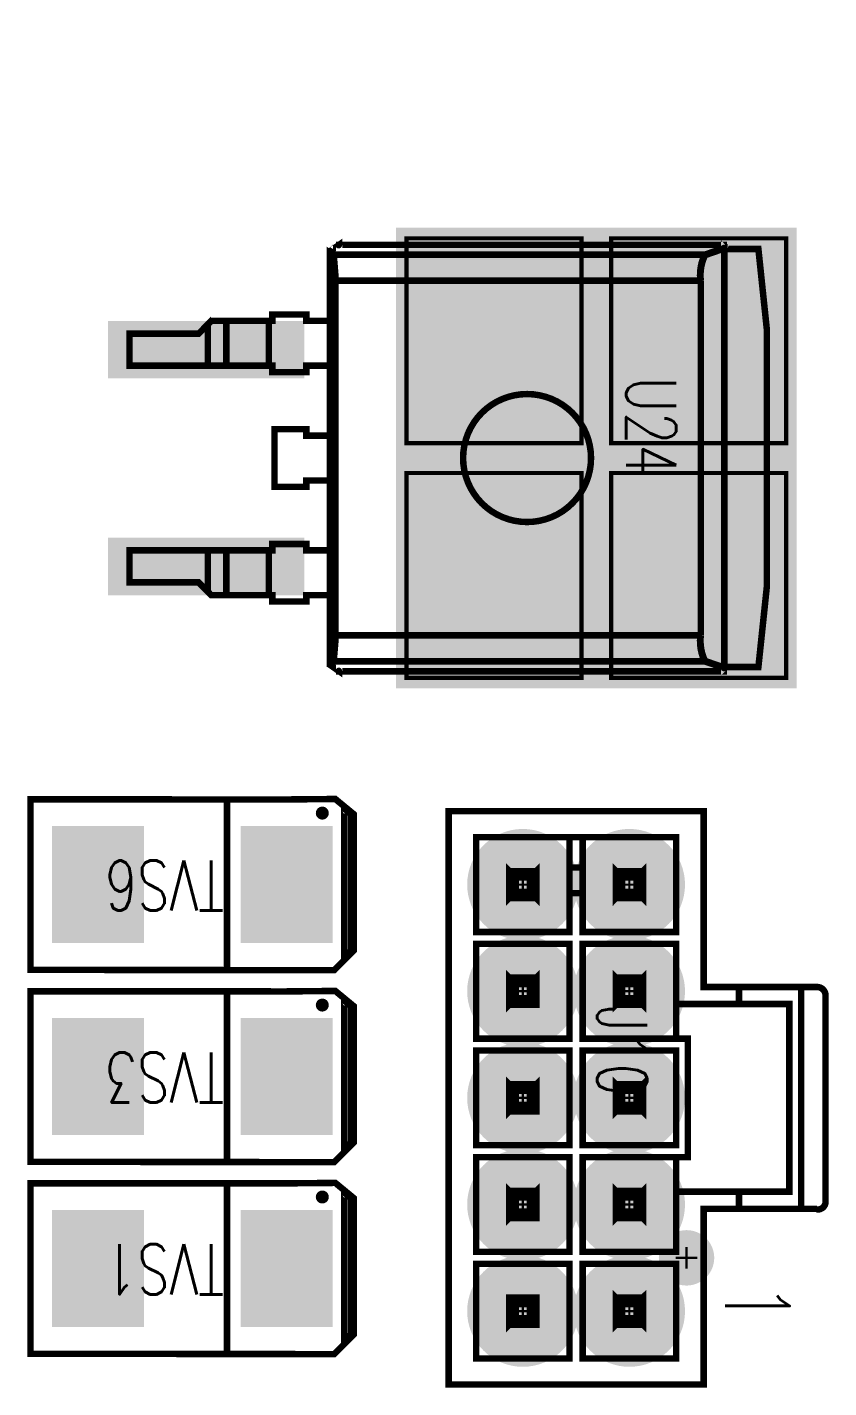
# Model space of a CAD drawing. Extents: x -711 to 95, y -82 to 290.
# Drawn here: x -633.37 to -614.57, y 125.7 to 157.6 of the extents above; entities that cross this region are included whole.
import ezdxf

# ---------------------------------------------------------------- set-up
doc = ezdxf.new("R2010")
doc.units = 0
for name, color, linetype in [('DRIL_NPLTE_THRU_01', 96, 'CONTINUOUS'), ('DRIL_NPLTE_THRU_02', 255, 'CONTINUOUS'), ('DRIL_NPLTE_THRU_03', 3, 'CONTINUOUS'), ('DRIL_NPLTE_THRU_04', 136, 'CONTINUOUS'), ('DRIL_NPLTE_THRU_05', 176, 'CONTINUOUS'), ('DRIL_NPLTE_THRU_06', 16, 'CONTINUOUS'), ('DRIL_PLTE_THRU_01', 96, 'CONTINUOUS'), ('DRIL_PLTE_THRU_02', 255, 'CONTINUOUS'), ('DRIL_PLTE_THRU_03', 3, 'CONTINUOUS'), ('DRIL_PLTE_THRU_04', 136, 'CONTINUOUS'), ('DRIL_PLTE_THRU_05', 176, 'CONTINUOUS'), ('DRIL_PLTE_THRU_06', 16, 'CONTINUOUS'), ('DRIL_SYMBOL', 2, 'CONTINUOUS'), ('PADS_BOT', 1, 'CONTINUOUS'), ('PADS_INNER', 3, 'CONTINUOUS'), ('PADS_TOP', 3, 'CONTINUOUS'), ('PADS_XR_02', 253, 'CONTINUOUS'), ('PADS_XR_03', 96, 'CONTINUOUS'), ('PADS_XR_21', 3, 'CONTINUOUS'), ('PADS_XR_22', 16, 'CONTINUOUS'), ('PADS_XR_23', 136, 'CONTINUOUS'), ('PADS_XR_27', 3, 'CONTINUOUS'), ('PADS_XR_28', 56, 'CONTINUOUS'), ('PADS_XR_30', 4, 'CONTINUOUS'), ('PART_NAME_26', 255, 'CONTINUOUS'), ('PART_NAME_27', 3, 'CONTINUOUS'), ('PART_TOP_2DLINE_26', 255, 'CONTINUOUS'), ('PART_TOP_2DLINE_27', 3, 'CONTINUOUS'), ('PART_TOP_COPPER_23', 136, 'CONTINUOUS'), ('PART_TOP_COPPER_26', 255, 'CONTINUOUS'), ('PART_TOP_TEXT_26', 255, 'CONTINUOUS')]:
    doc.layers.add(name, color=color, linetype=linetype)
doc.styles.add('W0$1524', font='simplex', dxfattribs={"width": 0.75})
doc.styles.add('W0$254', font='simplex', dxfattribs={"width": 0.75})

# ---------------------------------------------------------------- blocks, each defined once
blk = doc.blocks.new('SMOOTH_0$1524')
at = {"const_width": 0.0762}
blk.add_lwpolyline([(-0.0381, 0, 1), (0.0381, 0, 1)], format="xyb", close=True, dxfattribs=at)
blk = doc.blocks.new('PART_BODY_TOP_80')
at = {"layer": 'PART_TOP_2DLINE_26', "const_width": 0.152}
blk.add_lwpolyline([(2.616, 5.672, 0.403011), (2.438, 5.85), (-2.4, 5.85, 0.414214), (-2.6, 5.65), (-2.6, 5.28), (2.6, 5.28), (2.6, 5.65)], format="xyb", dxfattribs=at)
for points in [[(-2.6, 5.28), (-2.6, 3.82)], [(2.6, 5.28), (2.6, 3.82)], [(1.39, 2.345), (2.2, 2.345), (2.2, 3.82), (2.2, 5), (-2.2, 5), (-2.2, 3.82), (-2.6, 3.82), (-2.6, 2.99), (-6.72, 2.99), (-6.72, -2.99), (6.72, -2.99), (6.72, 2.99), (2.6, 2.99), (2.6, 3.82), (2.2, 3.82)], [(-2.2, 3.82), (-2.2, 2.345), (-3.61, 2.345), (-3.61, 0.155), (-1.39, 0.155), (-1.39, 2.62), (1.39, 2.62), (1.39, 0.155), (3.61, 0.155), (3.61, 2.345), (2.2, 2.345)], [(-6.11, -2.345), (-6.11, 2.345), (-3.89, 2.345), (-3.89, 0.155), (-4.8, 0.155), (-4.8, -0.155), (-3.89, -0.155), (-3.89, -2.345), (-6.11, -2.345)], [(-2.2, 2.345), (-1.39, 2.345)], [(-1.11, 2.345), (1.11, 2.345), (1.11, 0.155), (-1.11, 0.155), (-1.11, 2.345)], [(3.89, 2.345), (6.11, 2.345), (6.11, 0.155), (3.89, 0.155), (3.89, 2.345)], [(-5.168, 1.082), (-4.832, 1.082), (-4.682, 0.933), (-5.317, 0.933), (-5.168, 1.082), (-5.168, 1.417), (-4.832, 1.417), (-4.682, 1.568), (-5.317, 1.568), (-5.168, 1.417)], [(-5.317, 1.568), (-5.317, 0.933)], [(-4.682, 1.568), (-4.682, 0.933)], [(-2.668, 1.082), (-2.333, 1.082), (-2.183, 0.933), (-2.818, 0.933), (-2.668, 1.082), (-2.668, 1.417), (-2.333, 1.417), (-2.183, 1.568), (-2.818, 1.568), (-2.668, 1.417)], [(-2.818, 1.568), (-2.818, 0.933)], [(-2.183, 1.568), (-2.183, 0.933)], [(-0.168, 1.082), (0.168, 1.082), (0.318, 0.933), (-0.318, 0.933), (-0.168, 1.082), (-0.168, 1.417), (0.168, 1.417), (0.318, 1.568), (-0.318, 1.568), (-0.168, 1.417)], [(-0.318, 1.568), (-0.318, 0.933)], [(0.318, 1.568), (0.318, 0.933)], [(2.333, 1.082), (2.667, 1.082), (2.818, 0.933), (2.183, 0.933), (2.333, 1.082), (2.333, 1.417), (2.667, 1.417), (2.818, 1.568), (2.183, 1.568), (2.333, 1.417)], [(2.183, 1.568), (2.183, 0.933)], [(2.818, 1.568), (2.818, 0.933)], [(4.832, 1.082), (5.168, 1.082), (5.317, 0.933), (4.682, 0.933), (4.832, 1.082), (4.832, 1.417), (5.168, 1.417), (5.317, 1.568), (4.682, 1.568), (4.832, 1.417)], [(4.682, 1.568), (4.682, 0.933)], [(5.317, 1.568), (5.317, 0.933)], [(-4.832, 1.082), (-4.832, 1.417)], [(-2.333, 1.082), (-2.333, 1.417)], [(0.168, 1.082), (0.168, 1.417)], [(2.667, 1.082), (2.667, 1.417)], [(5.168, 1.082), (5.168, 1.417)], [(-6.11, 0.155), (-5.4, 0.155)], [(-4.8, 0.155), (-5.4, 0.155), (-5.4, -0.155), (-4.8, -0.155)], [(-5.4, -0.155), (-6.11, -0.155)], [(-3.61, -2.345), (-3.61, -0.155), (-1.39, -0.155), (-1.39, -2.345), (-3.61, -2.345)], [(-1.11, -2.345), (-1.11, -0.155), (1.11, -0.155), (1.11, -2.345), (-1.11, -2.345)], [(1.39, -2.345), (1.39, -0.155), (3.61, -0.155), (3.61, -2.345), (1.39, -2.345)], [(3.89, -2.345), (3.89, -0.155), (6.11, -0.155), (6.11, -2.345), (3.89, -2.345)], [(-4.832, -1.082), (-5.168, -1.082), (-5.317, -0.933), (-4.682, -0.933), (-4.832, -1.082), (-4.832, -1.417), (-5.168, -1.417), (-5.317, -1.568), (-4.682, -1.568), (-4.832, -1.417)], [(-5.317, -0.933), (-5.317, -1.568)], [(-4.682, -0.933), (-4.682, -1.568)], [(-2.668, -1.082), (-2.333, -1.082), (-2.333, -1.417), (-2.183, -1.568), (-2.818, -1.568), (-2.668, -1.417), (-2.668, -1.082), (-2.818, -0.933), (-2.183, -0.933), (-2.183, -1.568)], [(-2.818, -0.933), (-2.818, -1.568)], [(-2.333, -1.082), (-2.183, -0.933)], [(-0.168, -1.082), (0.168, -1.082), (0.168, -1.417), (0.318, -1.568), (-0.318, -1.568), (-0.168, -1.417), (-0.168, -1.082), (-0.318, -0.933), (0.318, -0.933), (0.318, -1.568)], [(-0.318, -0.933), (-0.318, -1.568)], [(0.168, -1.082), (0.318, -0.933)], [(2.333, -1.082), (2.667, -1.082), (2.667, -1.417), (2.818, -1.568), (2.183, -1.568), (2.333, -1.417), (2.333, -1.082), (2.183, -0.933), (2.818, -0.933), (2.818, -1.568)], [(2.183, -0.933), (2.183, -1.568)], [(2.667, -1.082), (2.818, -0.933)], [(5.168, -1.417), (4.832, -1.417), (4.832, -1.082), (5.168, -1.082), (5.168, -1.417), (5.317, -1.568), (4.682, -1.568), (4.682, -0.933), (5.317, -0.933), (5.317, -1.568)], [(4.832, -1.082), (4.682, -0.933)], [(5.168, -1.082), (5.317, -0.933)], [(-5.168, -1.082), (-5.168, -1.417)], [(-2.668, -1.417), (-2.333, -1.417)], [(-0.168, -1.417), (0.168, -1.417)], [(2.333, -1.417), (2.667, -1.417)], [(4.832, -1.417), (4.682, -1.568)]]:
    blk.add_lwpolyline(points, dxfattribs=at)
at = {"layer": 'PART_TOP_2DLINE_27', "const_width": 0.152}
blk.add_lwpolyline([(2.616, 5.672, 0.403011), (2.438, 5.85), (-2.4, 5.85, 0.414214), (-2.6, 5.65), (-2.6, 5.28), (2.6, 5.28), (2.6, 5.65)], format="xyb", dxfattribs=at)
for points in [[(-2.6, 5.28), (-2.6, 3.82)], [(2.6, 5.28), (2.6, 3.82)], [(1.39, 2.345), (2.2, 2.345), (2.2, 3.82), (2.2, 5), (-2.2, 5), (-2.2, 3.82), (-2.6, 3.82), (-2.6, 2.99), (-6.72, 2.99), (-6.72, -2.99), (6.72, -2.99), (6.72, 2.99), (2.6, 2.99), (2.6, 3.82), (2.2, 3.82)], [(-2.2, 3.82), (-2.2, 2.345), (-3.61, 2.345), (-3.61, 0.155), (-1.39, 0.155), (-1.39, 2.62), (1.39, 2.62), (1.39, 0.155), (3.61, 0.155), (3.61, 2.345), (2.2, 2.345)], [(-6.11, -2.345), (-6.11, 2.345), (-3.89, 2.345), (-3.89, 0.155), (-4.8, 0.155), (-4.8, -0.155), (-3.89, -0.155), (-3.89, -2.345), (-6.11, -2.345)], [(-2.2, 2.345), (-1.39, 2.345)], [(-1.11, 2.345), (1.11, 2.345), (1.11, 0.155), (-1.11, 0.155), (-1.11, 2.345)], [(3.89, 2.345), (6.11, 2.345), (6.11, 0.155), (3.89, 0.155), (3.89, 2.345)], [(-5.168, 1.082), (-4.832, 1.082), (-4.682, 0.933), (-5.317, 0.933), (-5.168, 1.082), (-5.168, 1.417), (-4.832, 1.417), (-4.682, 1.568), (-5.317, 1.568), (-5.168, 1.417)], [(-5.317, 1.568), (-5.317, 0.933)], [(-4.682, 1.568), (-4.682, 0.933)], [(-2.668, 1.082), (-2.333, 1.082), (-2.183, 0.933), (-2.818, 0.933), (-2.668, 1.082), (-2.668, 1.417), (-2.333, 1.417), (-2.183, 1.568), (-2.818, 1.568), (-2.668, 1.417)], [(-2.818, 1.568), (-2.818, 0.933)], [(-2.183, 1.568), (-2.183, 0.933)], [(-0.168, 1.082), (0.168, 1.082), (0.318, 0.933), (-0.318, 0.933), (-0.168, 1.082), (-0.168, 1.417), (0.168, 1.417), (0.318, 1.568), (-0.318, 1.568), (-0.168, 1.417)], [(-0.318, 1.568), (-0.318, 0.933)], [(0.318, 1.568), (0.318, 0.933)], [(2.333, 1.082), (2.667, 1.082), (2.818, 0.933), (2.183, 0.933), (2.333, 1.082), (2.333, 1.417), (2.667, 1.417), (2.818, 1.568), (2.183, 1.568), (2.333, 1.417)], [(2.183, 1.568), (2.183, 0.933)], [(2.818, 1.568), (2.818, 0.933)], [(4.832, 1.082), (5.168, 1.082), (5.317, 0.933), (4.682, 0.933), (4.832, 1.082), (4.832, 1.417), (5.168, 1.417), (5.317, 1.568), (4.682, 1.568), (4.832, 1.417)], [(4.682, 1.568), (4.682, 0.933)], [(5.317, 1.568), (5.317, 0.933)], [(-4.832, 1.082), (-4.832, 1.417)], [(-2.333, 1.082), (-2.333, 1.417)], [(0.168, 1.082), (0.168, 1.417)], [(2.667, 1.082), (2.667, 1.417)], [(5.168, 1.082), (5.168, 1.417)], [(-6.11, 0.155), (-5.4, 0.155)], [(-4.8, 0.155), (-5.4, 0.155), (-5.4, -0.155), (-4.8, -0.155)], [(-5.4, -0.155), (-6.11, -0.155)], [(-3.61, -2.345), (-3.61, -0.155), (-1.39, -0.155), (-1.39, -2.345), (-3.61, -2.345)], [(-1.11, -2.345), (-1.11, -0.155), (1.11, -0.155), (1.11, -2.345), (-1.11, -2.345)], [(1.39, -2.345), (1.39, -0.155), (3.61, -0.155), (3.61, -2.345), (1.39, -2.345)], [(3.89, -2.345), (3.89, -0.155), (6.11, -0.155), (6.11, -2.345), (3.89, -2.345)], [(-4.832, -1.082), (-5.168, -1.082), (-5.317, -0.933), (-4.682, -0.933), (-4.832, -1.082), (-4.832, -1.417), (-5.168, -1.417), (-5.317, -1.568), (-4.682, -1.568), (-4.832, -1.417)], [(-5.317, -0.933), (-5.317, -1.568)], [(-4.682, -0.933), (-4.682, -1.568)], [(-2.668, -1.082), (-2.333, -1.082), (-2.333, -1.417), (-2.183, -1.568), (-2.818, -1.568), (-2.668, -1.417), (-2.668, -1.082), (-2.818, -0.933), (-2.183, -0.933), (-2.183, -1.568)], [(-2.818, -0.933), (-2.818, -1.568)], [(-2.333, -1.082), (-2.183, -0.933)], [(-0.168, -1.082), (0.168, -1.082), (0.168, -1.417), (0.318, -1.568), (-0.318, -1.568), (-0.168, -1.417), (-0.168, -1.082), (-0.318, -0.933), (0.318, -0.933), (0.318, -1.568)], [(-0.318, -0.933), (-0.318, -1.568)], [(0.168, -1.082), (0.318, -0.933)], [(2.333, -1.082), (2.667, -1.082), (2.667, -1.417), (2.818, -1.568), (2.183, -1.568), (2.333, -1.417), (2.333, -1.082), (2.183, -0.933), (2.818, -0.933), (2.818, -1.568)], [(2.183, -0.933), (2.183, -1.568)], [(2.667, -1.082), (2.818, -0.933)], [(5.168, -1.417), (4.832, -1.417), (4.832, -1.082), (5.168, -1.082), (5.168, -1.417), (5.317, -1.568), (4.682, -1.568), (4.682, -0.933), (5.317, -0.933), (5.317, -1.568)], [(4.832, -1.082), (4.682, -0.933)], [(5.168, -1.082), (5.317, -0.933)], [(-5.168, -1.082), (-5.168, -1.417)], [(-2.668, -1.417), (-2.333, -1.417)], [(-0.168, -1.417), (0.168, -1.417)], [(2.333, -1.417), (2.667, -1.417)], [(4.832, -1.417), (4.682, -1.568)]]:
    blk.add_lwpolyline(points, dxfattribs=at)
at = {"layer": 'PART_TOP_2DLINE_26'}
for p in [(-2.4, 5.85), (2.438, 5.85), (2.616, 5.672), (-2.6, 5.28), (2.6, 5.28), (-2.6, 3.82), (-2.2, 3.82), (2.2, 3.82), (2.6, 3.82), (-1.39, 2.62), (1.39, 2.62), (-6.11, 2.345), (-3.89, 2.345), (-3.61, 2.345), (-2.2, 2.345), (-2.2, 2.345), (-1.39, 2.345), (-1.11, 2.345), (-1.11, 2.345), (1.11, 2.345), (1.39, 2.345), (2.2, 2.345), (2.2, 2.345), (3.61, 2.345), (3.89, 2.345), (3.89, 2.345), (6.11, 2.345), (-5.317, 1.568), (-5.317, 1.568), (-4.682, 1.568), (-4.682, 1.568), (-2.818, 1.568), (-2.818, 1.568), (-2.183, 1.568), (-2.183, 1.568), (-0.318, 1.568), (-0.318, 1.568), (0.318, 1.568), (0.318, 1.568), (2.183, 1.568), (2.183, 1.568), (2.818, 1.568), (2.818, 1.568), (4.682, 1.568), (4.682, 1.568), (5.317, 1.568), (5.317, 1.568), (-5.168, 1.417), (-5.168, 1.417), (-4.832, 1.417), (-4.832, 1.417), (-2.668, 1.417), (-2.668, 1.417), (-2.333, 1.417), (-2.333, 1.417), (-0.168, 1.417), (-0.168, 1.417), (0.168, 1.417), (0.168, 1.417), (2.333, 1.417), (2.333, 1.417), (2.667, 1.417), (2.667, 1.417), (4.832, 1.417), (4.832, 1.417), (5.168, 1.417), (5.168, 1.417), (-5.317, 0.933), (-5.317, 0.933), (-5.168, 1.082), (-5.168, 1.082), (-4.832, 1.082), (-4.832, 1.082), (-4.682, 0.933), (-4.682, 0.933), (-2.818, 0.933), (-2.818, 0.933), (-2.668, 1.082), (-2.668, 1.082), (-2.333, 1.082), (-2.333, 1.082), (-2.183, 0.933), (-2.183, 0.933), (-0.318, 0.933), (-0.318, 0.933), (-0.168, 1.082), (-0.168, 1.082), (0.168, 1.082), (0.168, 1.082), (0.318, 0.933), (0.318, 0.933), (2.183, 0.933), (2.183, 0.933), (2.333, 1.082), (2.333, 1.082), (2.667, 1.082), (2.667, 1.082), (2.818, 0.933), (2.818, 0.933), (4.682, 0.933), (4.682, 0.933), (4.832, 1.082), (4.832, 1.082), (5.168, 1.082), (5.168, 1.082), (5.317, 0.933), (5.317, 0.933), (-6.11, 0.155), (-5.4, 0.155), (-5.4, 0.155), (-4.8, 0.155), (-4.8, 0.155), (-3.89, 0.155), (-3.61, 0.155), (-1.39, 0.155), (-1.11, 0.155), (1.11, 0.155), (1.39, 0.155), (3.61, 0.155), (3.89, 0.155), (6.11, 0.155), (-6.11, -0.155), (-5.4, -0.155), (-5.4, -0.155), (-4.8, -0.155), (-4.8, -0.155), (-3.89, -0.155), (-3.61, -0.155), (-1.39, -0.155), (-1.11, -0.155), (1.11, -0.155), (1.39, -0.155), (3.61, -0.155), (3.89, -0.155), (6.11, -0.155), (-5.317, -0.933), (-5.317, -0.933), (-4.682, -0.933), (-4.682, -0.933), (-2.818, -0.933), (-2.818, -0.933), (-2.183, -0.933), (-2.183, -0.933), (-0.318, -0.933), (-0.318, -0.933), (0.318, -0.933), (0.318, -0.933), (2.183, -0.933), (2.183, -0.933), (2.818, -0.933), (2.818, -0.933), (4.682, -0.933), (4.682, -0.933), (5.317, -0.933), (5.317, -0.933), (-5.168, -1.082), (-5.168, -1.082), (-4.832, -1.082), (-4.832, -1.082), (-2.668, -1.082), (-2.668, -1.082), (-2.333, -1.082), (-2.333, -1.082), (-0.168, -1.082), (-0.168, -1.082), (0.168, -1.082), (0.168, -1.082), (2.333, -1.082), (2.333, -1.082), (2.667, -1.082), (2.667, -1.082), (4.832, -1.082), (4.832, -1.082), (5.168, -1.082), (5.168, -1.082), (-5.317, -1.568), (-5.317, -1.568), (-5.168, -1.417), (-5.168, -1.417), (-4.832, -1.417), (-4.832, -1.417), (-4.682, -1.568), (-4.682, -1.568), (-2.818, -1.568), (-2.818, -1.568), (-2.668, -1.417), (-2.668, -1.417), (-2.333, -1.417), (-2.333, -1.417), (-2.183, -1.568), (-2.183, -1.568), (-0.318, -1.568), (-0.318, -1.568), (-0.168, -1.417), (-0.168, -1.417), (0.168, -1.417), (0.168, -1.417), (0.318, -1.568), (0.318, -1.568), (2.183, -1.568), (2.183, -1.568), (2.333, -1.417), (2.333, -1.417), (2.667, -1.417), (2.667, -1.417), (2.818, -1.568), (2.818, -1.568), (4.682, -1.568), (4.682, -1.568), (4.832, -1.417), (4.832, -1.417), (5.168, -1.417), (5.168, -1.417), (5.317, -1.568), (5.317, -1.568), (-6.11, -2.345), (-6.11, -2.345), (-3.89, -2.345), (-3.61, -2.345), (-3.61, -2.345), (-1.39, -2.345), (-1.11, -2.345), (-1.11, -2.345), (1.11, -2.345), (1.39, -2.345), (1.39, -2.345), (3.61, -2.345), (3.89, -2.345), (3.89, -2.345), (6.11, -2.345)]:
    blk.add_blockref('SMOOTH_0$1524', p, dxfattribs=at)
at = {"layer": 'PART_TOP_2DLINE_27'}
for p in [(-2.4, 5.85), (2.438, 5.85), (2.616, 5.672), (-2.6, 5.28), (2.6, 5.28), (-2.6, 3.82), (-2.2, 3.82), (2.2, 3.82), (2.6, 3.82), (-1.39, 2.62), (1.39, 2.62), (-6.11, 2.345), (-3.89, 2.345), (-3.61, 2.345), (-2.2, 2.345), (-2.2, 2.345), (-1.39, 2.345), (-1.11, 2.345), (-1.11, 2.345), (1.11, 2.345), (1.39, 2.345), (2.2, 2.345), (2.2, 2.345), (3.61, 2.345), (3.89, 2.345), (3.89, 2.345), (6.11, 2.345), (-5.317, 1.568), (-5.317, 1.568), (-4.682, 1.568), (-4.682, 1.568), (-2.818, 1.568), (-2.818, 1.568), (-2.183, 1.568), (-2.183, 1.568), (-0.318, 1.568), (-0.318, 1.568), (0.318, 1.568), (0.318, 1.568), (2.183, 1.568), (2.183, 1.568), (2.818, 1.568), (2.818, 1.568), (4.682, 1.568), (4.682, 1.568), (5.317, 1.568), (5.317, 1.568), (-5.168, 1.417), (-5.168, 1.417), (-4.832, 1.417), (-4.832, 1.417), (-2.668, 1.417), (-2.668, 1.417), (-2.333, 1.417), (-2.333, 1.417), (-0.168, 1.417), (-0.168, 1.417), (0.168, 1.417), (0.168, 1.417), (2.333, 1.417), (2.333, 1.417), (2.667, 1.417), (2.667, 1.417), (4.832, 1.417), (4.832, 1.417), (5.168, 1.417), (5.168, 1.417), (-5.317, 0.933), (-5.317, 0.933), (-5.168, 1.082), (-5.168, 1.082), (-4.832, 1.082), (-4.832, 1.082), (-4.682, 0.933), (-4.682, 0.933), (-2.818, 0.933), (-2.818, 0.933), (-2.668, 1.082), (-2.668, 1.082), (-2.333, 1.082), (-2.333, 1.082), (-2.183, 0.933), (-2.183, 0.933), (-0.318, 0.933), (-0.318, 0.933), (-0.168, 1.082), (-0.168, 1.082), (0.168, 1.082), (0.168, 1.082), (0.318, 0.933), (0.318, 0.933), (2.183, 0.933), (2.183, 0.933), (2.333, 1.082), (2.333, 1.082), (2.667, 1.082), (2.667, 1.082), (2.818, 0.933), (2.818, 0.933), (4.682, 0.933), (4.682, 0.933), (4.832, 1.082), (4.832, 1.082), (5.168, 1.082), (5.168, 1.082), (5.317, 0.933), (5.317, 0.933), (-6.11, 0.155), (-5.4, 0.155), (-5.4, 0.155), (-4.8, 0.155), (-4.8, 0.155), (-3.89, 0.155), (-3.61, 0.155), (-1.39, 0.155), (-1.11, 0.155), (1.11, 0.155), (1.39, 0.155), (3.61, 0.155), (3.89, 0.155), (6.11, 0.155), (-6.11, -0.155), (-5.4, -0.155), (-5.4, -0.155), (-4.8, -0.155), (-4.8, -0.155), (-3.89, -0.155), (-3.61, -0.155), (-1.39, -0.155), (-1.11, -0.155), (1.11, -0.155), (1.39, -0.155), (3.61, -0.155), (3.89, -0.155), (6.11, -0.155), (-5.317, -0.933), (-5.317, -0.933), (-4.682, -0.933), (-4.682, -0.933), (-2.818, -0.933), (-2.818, -0.933), (-2.183, -0.933), (-2.183, -0.933), (-0.318, -0.933), (-0.318, -0.933), (0.318, -0.933), (0.318, -0.933), (2.183, -0.933), (2.183, -0.933), (2.818, -0.933), (2.818, -0.933), (4.682, -0.933), (4.682, -0.933), (5.317, -0.933), (5.317, -0.933), (-5.168, -1.082), (-5.168, -1.082), (-4.832, -1.082), (-4.832, -1.082), (-2.668, -1.082), (-2.668, -1.082), (-2.333, -1.082), (-2.333, -1.082), (-0.168, -1.082), (-0.168, -1.082), (0.168, -1.082), (0.168, -1.082), (2.333, -1.082), (2.333, -1.082), (2.667, -1.082), (2.667, -1.082), (4.832, -1.082), (4.832, -1.082), (5.168, -1.082), (5.168, -1.082), (-5.317, -1.568), (-5.317, -1.568), (-5.168, -1.417), (-5.168, -1.417), (-4.832, -1.417), (-4.832, -1.417), (-4.682, -1.568), (-4.682, -1.568), (-2.818, -1.568), (-2.818, -1.568), (-2.668, -1.417), (-2.668, -1.417), (-2.333, -1.417), (-2.333, -1.417), (-2.183, -1.568), (-2.183, -1.568), (-0.318, -1.568), (-0.318, -1.568), (-0.168, -1.417), (-0.168, -1.417), (0.168, -1.417), (0.168, -1.417), (0.318, -1.568), (0.318, -1.568), (2.183, -1.568), (2.183, -1.568), (2.333, -1.417), (2.333, -1.417), (2.667, -1.417), (2.667, -1.417), (2.818, -1.568), (2.818, -1.568), (4.682, -1.568), (4.682, -1.568), (4.832, -1.417), (4.832, -1.417), (5.168, -1.417), (5.168, -1.417), (5.317, -1.568), (5.317, -1.568), (-6.11, -2.345), (-6.11, -2.345), (-3.89, -2.345), (-3.61, -2.345), (-3.61, -2.345), (-1.39, -2.345), (-1.11, -2.345), (-1.11, -2.345), (1.11, -2.345), (1.39, -2.345), (1.39, -2.345), (3.61, -2.345), (3.89, -2.345), (3.89, -2.345), (6.11, -2.345)]:
    blk.add_blockref('SMOOTH_0$1524', p, dxfattribs=at)
at = {"layer": 'PART_TOP_TEXT_26', "style": 'W0$254', "width": 0.75}
blk.add_text('1', height=1.511, dxfattribs=at).set_placement((4.343, 3.495))
blk = doc.blocks.new('DRIL_SYMBOL_1$1997266667')
at = {"layer": 'DRIL_SYMBOL', "const_width": 0.0508}
for points in [[(-0.254, 0), (0.254, 0)], [(0, -0.254), (0, 0.254)]]:
    blk.add_lwpolyline(points, dxfattribs=at)
blk = doc.blocks.new('DRIL_HOLE_1$1997266667')
at = {"const_width": 0.6}
blk.add_lwpolyline([(-0.3, 0, 1), (0.3, 0, 1)], format="xyb", close=True, dxfattribs=at)
blk.add_blockref('DRIL_SYMBOL_1$1997266667', (0, 0))
blk = doc.blocks.new('PAD_18')
at = {"const_width": 1}
blk.add_lwpolyline([(0, -0.5, 1), (0, 0.5, 1)], format="xyb", close=True, dxfattribs=at)
blk = doc.blocks.new('PAD_19')
at = {"const_width": 1.305}
blk.add_lwpolyline([(0, -0.652, 1), (0, 0.652, 1)], format="xyb", close=True, dxfattribs=at)
blk = doc.blocks.new('PAD_0')
blk.add_lwpolyline([(0, 0, 1), (0, 0, 1)], format="xyb", close=True)
blk = doc.blocks.new('STK_TOP_15')
at = {"layer": 'DRIL_PLTE_THRU_01'}
blk.add_blockref('DRIL_HOLE_1$1997266667', (0, 0), dxfattribs=at)
at = {"layer": 'DRIL_PLTE_THRU_02'}
blk.add_blockref('DRIL_HOLE_1$1997266667', (0, 0), dxfattribs=at)
at = {"layer": 'DRIL_PLTE_THRU_03'}
blk.add_blockref('DRIL_HOLE_1$1997266667', (0, 0), dxfattribs=at)
at = {"layer": 'DRIL_PLTE_THRU_04'}
blk.add_blockref('DRIL_HOLE_1$1997266667', (0, 0), dxfattribs=at)
at = {"layer": 'DRIL_PLTE_THRU_05'}
blk.add_blockref('DRIL_HOLE_1$1997266667', (0, 0), dxfattribs=at)
at = {"layer": 'DRIL_PLTE_THRU_06'}
blk.add_blockref('DRIL_HOLE_1$1997266667', (0, 0), dxfattribs=at)
at = {"layer": 'PADS_BOT'}
blk.add_blockref('PAD_18', (0, 0), dxfattribs=at)
at = {"layer": 'PADS_INNER'}
blk.add_blockref('PAD_18', (0, 0), dxfattribs=at)
at = {"layer": 'PADS_TOP'}
blk.add_blockref('PAD_18', (0, 0), dxfattribs=at)
at = {"layer": 'PADS_XR_02'}
blk.add_blockref('PAD_19', (0, 0), dxfattribs=at)
at = {"layer": 'PADS_XR_03'}
blk.add_blockref('PAD_19', (0, 0), dxfattribs=at)
at = {"layer": 'PADS_XR_22'}
blk.add_blockref('PAD_0', (0, 0), dxfattribs=at)
at = {"layer": 'PADS_XR_23'}
blk.add_blockref('PAD_0', (0, 0), dxfattribs=at)
blk = doc.blocks.new('DRIL_SYMBOL_1$2996333333')
at = {"layer": 'DRIL_SYMBOL', "const_width": 0.0508}
for points in [[(-0.254, 0), (0.254, 0)], [(0, -0.254), (0, 0.254)]]:
    blk.add_lwpolyline(points, dxfattribs=at)
blk = doc.blocks.new('DRIL_HOLE_1$2996333333')
at = {"const_width": 0.649817}
blk.add_lwpolyline([(-0.324908, 0, 1), (0.324908, 0, 1)], format="xyb", close=True, dxfattribs=at)
blk.add_blockref('DRIL_SYMBOL_1$2996333333', (0, 0))
blk = doc.blocks.new('PAD_17')
at = {"const_width": 0.649817}
blk.add_lwpolyline([(0, -0.324908, 1), (0, 0.324908, 1)], format="xyb", close=True, dxfattribs=at)
blk = doc.blocks.new('STK_TOP_16')
at = {"layer": 'DRIL_NPLTE_THRU_01'}
blk.add_blockref('DRIL_HOLE_1$2996333333', (0, 0), dxfattribs=at)
at = {"layer": 'DRIL_NPLTE_THRU_02'}
blk.add_blockref('DRIL_HOLE_1$2996333333', (0, 0), dxfattribs=at)
at = {"layer": 'DRIL_NPLTE_THRU_03'}
blk.add_blockref('DRIL_HOLE_1$2996333333', (0, 0), dxfattribs=at)
at = {"layer": 'DRIL_NPLTE_THRU_04'}
blk.add_blockref('DRIL_HOLE_1$2996333333', (0, 0), dxfattribs=at)
at = {"layer": 'DRIL_NPLTE_THRU_05'}
blk.add_blockref('DRIL_HOLE_1$2996333333', (0, 0), dxfattribs=at)
at = {"layer": 'DRIL_NPLTE_THRU_06'}
blk.add_blockref('DRIL_HOLE_1$2996333333', (0, 0), dxfattribs=at)
at = {"layer": 'PADS_BOT'}
blk.add_blockref('PAD_17', (0, 0), dxfattribs=at)
at = {"layer": 'PADS_INNER'}
blk.add_blockref('PAD_17', (0, 0), dxfattribs=at)
at = {"layer": 'PADS_TOP'}
blk.add_blockref('PAD_17', (0, 0), dxfattribs=at)
at = {"layer": 'PADS_XR_21'}
blk.add_blockref('PAD_0', (0, 0), dxfattribs=at)
at = {"layer": 'PADS_XR_22'}
blk.add_blockref('PAD_0', (0, 0), dxfattribs=at)
at = {"layer": 'PADS_XR_23'}
blk.add_blockref('PAD_0', (0, 0), dxfattribs=at)
at = {"layer": 'PADS_XR_27'}
blk.add_blockref('PAD_0', (0, 0), dxfattribs=at)
at = {"layer": 'PADS_XR_28'}
blk.add_blockref('PAD_0', (0, 0), dxfattribs=at)
at = {"layer": 'PADS_XR_30'}
blk.add_blockref('PAD_0', (0, 0), dxfattribs=at)
blk = doc.blocks.new('SYM_TOP_24')
for name, p in [('PART_BODY_TOP_80', (0, 0)), ('STK_TOP_16', (3.75, 2.59)), ('STK_TOP_15', (-5, 1.25)), ('STK_TOP_15', (-2.5, 1.25)), ('STK_TOP_15', (0, 1.25)), ('STK_TOP_15', (2.5, 1.25)), ('STK_TOP_15', (5, 1.25)), ('STK_TOP_15', (-5, -1.25)), ('STK_TOP_15', (-2.5, -1.25)), ('STK_TOP_15', (0, -1.25)), ('STK_TOP_15', (2.5, -1.25)), ('STK_TOP_15', (5, -1.25))]:
    blk.add_blockref(name, p)
blk = doc.blocks.new('PART_TOP_62')
blk.add_blockref('SYM_TOP_24', (0, 0))
at = {"layer": 'PART_NAME_26', "style": 'W0$1524', "width": 0.75}
blk.add_text('J10', height=1.17348, dxfattribs=at).set_placement((-2.159, 0.493712))
at = {"layer": 'PART_NAME_27', "style": 'W0$1524', "width": 0.75}
blk.add_text('J10', height=1.17348, dxfattribs=at).set_placement((-2.159, 0.493712))
blk = doc.blocks.new('PART_BODY_TOP_68')
at = {"layer": 'PART_TOP_2DLINE_26', "const_width": 0.152}
for points in [[(-2.195, -1.996), (-3.353, -2.007), (-3.785, -1.651), (-3.785, 1.549), (-3.327, 2.007), (3.796, 1.998), (3.796, -1.998), (2.159, -1.998), (-2.195, -1.996)], [(-0.813, 1.981), (-0.813, -1.956)]]:
    blk.add_lwpolyline(points, dxfattribs=at)
at = {"layer": 'PART_TOP_2DLINE_27', "const_width": 0.152}
blk.add_lwpolyline([(-2.195, -1.996), (2.159, -1.998), (3.796, -1.998), (3.796, 1.998), (-3.327, 2.007), (-3.785, 1.549), (-3.785, -1.651), (-3.353, -2.007), (-2.195, -1.996)], dxfattribs=at)
at = {"layer": 'PART_TOP_COPPER_26', "const_width": 0.152}
blk.add_lwpolyline([(-3.574, -1.772), (-3.724, -1.647), (-3.724, 1.545), (-3.566, 1.704), (-3.566, -1.774), (-3.57, -1.778)], close=True, dxfattribs=at)
blk.add_lwpolyline([(-3.124, -1.676, 1), (-2.972, -1.676, 1)], format="xyb", close=True, dxfattribs=at)
at = {"layer": 'PART_TOP_2DLINE_26'}
for p in [(-3.327, 2.007), (-0.813, 1.981), (3.796, 1.998), (-3.785, 1.549), (-3.785, -1.651), (-0.813, -1.956), (-3.353, -2.007), (-2.195, -1.996), (2.159, -1.998), (3.796, -1.998)]:
    blk.add_blockref('SMOOTH_0$1524', p, dxfattribs=at)
at = {"layer": 'PART_TOP_2DLINE_27'}
for p in [(-2.195, -1.996), (2.159, -1.998)]:
    blk.add_blockref('SMOOTH_0$1524', p, dxfattribs=at)
at = {"layer": 'PART_TOP_COPPER_26'}
for p in [(-3.724, 1.545), (-3.566, 1.704), (-3.724, -1.647), (-3.574, -1.772), (-3.57, -1.778), (-3.566, -1.774)]:
    blk.add_blockref('SMOOTH_0$1524', p, dxfattribs=at)
blk = doc.blocks.new('DRIL_HOLE_0')
blk.add_lwpolyline([(0, 0, 1), (0, 0, 1)], format="xyb", close=True)
blk = doc.blocks.new('PAD_36')
at = {"const_width": 2.159}
blk.add_lwpolyline([(-1.3716, 0), (1.3716, 0)], dxfattribs=at)
blk = doc.blocks.new('STK_TOP_17')
at = {"layer": 'DRIL_PLTE_THRU_01'}
blk.add_blockref('DRIL_HOLE_0', (0, 0), dxfattribs=at)
at = {"layer": 'DRIL_PLTE_THRU_02'}
blk.add_blockref('DRIL_HOLE_0', (0, 0), dxfattribs=at)
at = {"layer": 'DRIL_PLTE_THRU_03'}
blk.add_blockref('DRIL_HOLE_0', (0, 0), dxfattribs=at)
at = {"layer": 'DRIL_PLTE_THRU_04'}
blk.add_blockref('DRIL_HOLE_0', (0, 0), dxfattribs=at)
at = {"layer": 'DRIL_PLTE_THRU_05'}
blk.add_blockref('DRIL_HOLE_0', (0, 0), dxfattribs=at)
at = {"layer": 'DRIL_PLTE_THRU_06'}
blk.add_blockref('DRIL_HOLE_0', (0, 0), dxfattribs=at)
at = {"layer": 'PADS_BOT'}
blk.add_blockref('PAD_0', (0, 0), dxfattribs=at)
at = {"layer": 'PADS_INNER'}
blk.add_blockref('PAD_0', (0, 0), dxfattribs=at)
at = {"layer": 'PADS_TOP', "rotation": 90}
blk.add_blockref('PAD_36', (0, 0), dxfattribs=at)
blk = doc.blocks.new('SYM_TOP_12')
for name, p in [('STK_TOP_17', (-2.2098, 0)), ('STK_TOP_17', (2.2098, 0)), ('PART_BODY_TOP_68', (0, 0))]:
    blk.add_blockref(name, p)
blk = doc.blocks.new('PART_TOP_135')
blk.add_blockref('SYM_TOP_12', (0, 0))
at = {"layer": 'PART_NAME_26', "style": 'W0$1524', "width": 0.75}
blk.add_text('TVS1', height=1.1735, dxfattribs=at).set_placement((-0.745, -0.567))
at = {"layer": 'PART_NAME_27', "style": 'W0$1524', "width": 0.75}
blk.add_text('TVS1', height=1.1735, dxfattribs=at).set_placement((-0.745, -0.567))
blk = doc.blocks.new('PART_TOP_137')
blk.add_blockref('SYM_TOP_12', (0, 0))
at = {"layer": 'PART_NAME_26', "style": 'W0$1524', "width": 0.75}
blk.add_text('TVS3', height=1.1735, dxfattribs=at).set_placement((-0.745, -0.567))
at = {"layer": 'PART_NAME_27', "style": 'W0$1524', "width": 0.75}
blk.add_text('TVS3', height=1.1735, dxfattribs=at).set_placement((-0.745, -0.567))
blk = doc.blocks.new('PART_TOP_140')
blk.add_blockref('SYM_TOP_12', (0, 0))
at = {"layer": 'PART_NAME_26', "style": 'W0$1524', "width": 0.75}
blk.add_text('TVS6', height=1.1735, dxfattribs=at).set_placement((-0.745, -0.567))
at = {"layer": 'PART_NAME_27', "style": 'W0$1524', "width": 0.75}
blk.add_text('TVS6', height=1.1735, dxfattribs=at).set_placement((-0.745, -0.567))
blk = doc.blocks.new('SMOOTH_0$0999066667')
at = {"const_width": 0.05}
blk.add_lwpolyline([(-0.025, 0, 1), (0.025, 0, 1)], format="xyb", close=True, dxfattribs=at)
blk = doc.blocks.new('PART_BODY_TOP_79')
at = {"layer": 'PART_TOP_2DLINE_26', "const_width": 0.152}
for points in [[(4.9, 6.47), (4.9, 7.275), (2.997, 7.475), (-2.997, 7.475), (-4.9, 7.275), (-4.9, 6.471), (-4.912, 6.475), (-4.923, 6.475), (-4.912, 6.475), (-4.923, 6.465)], [(4.756, 6.024), (4.912, 6.475), (4.922, 6.475), (4.912, 6.475), (4.922, 6.465), (4.912, 6.475), (4.9, 6.475), (-4.9, 6.475), (-4.912, 6.475), (-4.756, 6.024)], [(-4.989, -2.566), (-4.989, -2.566)], [(4.994, -2.565), (4.989, -2.566)], [(-4.823, -2.765), (-4.812, -2.775), (-4.843, -2.775), (-4.853, -2.765)], [(-4.756, -2.694), (-4.157, -2.645), (4.157, -2.645), (4.756, -2.694), (4.812, -2.775), (4.823, -2.775), (4.823, -2.765), (4.766, -2.684), (4.756, -2.694)], [(-2.165, -5.635), (-3.135, -5.635), (-2.915, -5.853), (-2.915, -7.475), (-2.165, -7.475), (-2.165, -5.635), (-2.165, -5.204), (-2.165, -4.205), (-3.215, -4.205), (-3.215, -4.125), (-3.365, -4.125), (-3.365, -3.325), (-3.215, -3.325), (-3.215, -2.775)], [(-2.165, -4.205), (-2.165, -4.125), (-2.015, -4.125), (-2.015, -3.325), (-2.165, -3.325), (-2.165, -2.775)], [(3.215, -5.204), (2.165, -5.204), (2.165, -5.635), (2.165, -7.475), (2.915, -7.475), (2.915, -5.853), (3.135, -5.635), (3.215, -5.557), (3.215, -5.204), (3.215, -4.205), (2.165, -4.205), (2.165, -4.125), (2.015, -4.125), (2.015, -3.325), (2.165, -3.325), (2.165, -2.775)], [(3.215, -2.775), (3.215, -3.325), (3.365, -3.325), (3.365, -4.125), (3.215, -4.125), (3.215, -4.205)], [(4.853, -2.765), (4.843, -2.775)], [(-3.215, -4.205), (-3.215, -5.204), (-3.215, -5.557), (-3.135, -5.635)], [(2.165, -4.205), (2.165, -5.204)], [(-3.215, -5.204), (-2.165, -5.204)], [(3.135, -5.635), (2.165, -5.635)]]:
    blk.add_lwpolyline(points, dxfattribs=at)
blk.add_lwpolyline([(0.525, -2.775), (0.525, -3.325), (0.675, -3.325), (0.675, -4.075), (-0.675, -4.075), (-0.675, -3.325), (-0.525, -3.325), (-0.525, -2.775), (0.525, -2.775), (4.812, -2.775), (4.823, -2.765), (4.827, -2.765), (4.853, -2.765), (4.999, -2.556), (4.989, -2.556), (5, -2.556), (5, -2.555), (5, 6.465), (4.922, 6.465), (4.766, 6.014, -0.111726), (4.291, 5.907, -0.030116), (4.157, 5.915), (4.157, -2.634), (4.766, -2.684), (4.766, 6.014), (4.756, 6.024, -0.113052), (4.289, 5.917, -0.030553), (4.157, 5.925), (-4.157, 5.925, -0.030553), (-4.289, 5.917, -0.113052), (-4.756, 6.024), (-4.766, 6.014), (-4.766, -2.684), (-4.157, -2.634), (-4.157, 5.915, -0.030116), (-4.291, 5.907, -0.111726), (-4.766, 6.014), (-4.923, 6.465), (-5, 6.465), (-5, -2.555), (-5, -2.556), (-4.989, -2.556), (-4.999, -2.556), (-4.853, -2.765), (-4.823, -2.765), (-4.766, -2.684), (-4.756, -2.694), (-4.812, -2.775), (-0.527, -2.775)], format="xyb", dxfattribs=at)
blk.add_lwpolyline([(-1.5, 1.85, 1), (1.5, 1.85, 1)], format="xyb", close=True, dxfattribs=at)
at = {"layer": 'PART_TOP_2DLINE_27', "const_width": 0.152}
for points in [[(4.9, 6.47), (4.9, 7.275), (2.997, 7.475), (-2.997, 7.475), (-4.9, 7.275), (-4.9, 6.471), (-4.912, 6.475), (-4.923, 6.475), (-4.912, 6.475), (-4.923, 6.465)], [(4.756, 6.024), (4.912, 6.475), (4.922, 6.475), (4.912, 6.475), (4.922, 6.465), (4.912, 6.475), (4.9, 6.475), (-4.9, 6.475), (-4.912, 6.475), (-4.756, 6.024)], [(-4.989, -2.566), (-4.989, -2.566)], [(4.994, -2.565), (4.989, -2.566)], [(-4.823, -2.765), (-4.812, -2.775), (-4.843, -2.775), (-4.853, -2.765)], [(-4.756, -2.694), (-4.157, -2.645), (4.157, -2.645), (4.756, -2.694), (4.812, -2.775), (4.823, -2.775), (4.823, -2.765), (4.766, -2.684), (4.756, -2.694)], [(-2.165, -5.635), (-3.135, -5.635), (-2.915, -5.853), (-2.915, -7.475), (-2.165, -7.475), (-2.165, -5.635), (-2.165, -5.204), (-2.165, -4.205), (-3.215, -4.205), (-3.215, -4.125), (-3.365, -4.125), (-3.365, -3.325), (-3.215, -3.325), (-3.215, -2.775)], [(-2.165, -4.205), (-2.165, -4.125), (-2.015, -4.125), (-2.015, -3.325), (-2.165, -3.325), (-2.165, -2.775)], [(3.215, -5.204), (2.165, -5.204), (2.165, -5.635), (2.165, -7.475), (2.915, -7.475), (2.915, -5.853), (3.135, -5.635), (3.215, -5.557), (3.215, -5.204), (3.215, -4.205), (2.165, -4.205), (2.165, -4.125), (2.015, -4.125), (2.015, -3.325), (2.165, -3.325), (2.165, -2.775)], [(3.215, -2.775), (3.215, -3.325), (3.365, -3.325), (3.365, -4.125), (3.215, -4.125), (3.215, -4.205)], [(4.853, -2.765), (4.843, -2.775)], [(-3.215, -4.205), (-3.215, -5.204), (-3.215, -5.557), (-3.135, -5.635)], [(2.165, -4.205), (2.165, -5.204)], [(-3.215, -5.204), (-2.165, -5.204)], [(3.135, -5.635), (2.165, -5.635)]]:
    blk.add_lwpolyline(points, dxfattribs=at)
blk.add_lwpolyline([(0.525, -2.775), (0.525, -3.325), (0.675, -3.325), (0.675, -4.075), (-0.675, -4.075), (-0.675, -3.325), (-0.525, -3.325), (-0.525, -2.775), (0.525, -2.775), (4.812, -2.775), (4.823, -2.765), (4.827, -2.765), (4.853, -2.765), (4.999, -2.556), (4.989, -2.556), (5, -2.556), (5, -2.555), (5, 6.465), (4.922, 6.465), (4.766, 6.014, -0.111726), (4.291, 5.907, -0.030116), (4.157, 5.915), (4.157, -2.634), (4.766, -2.684), (4.766, 6.014), (4.756, 6.024, -0.113052), (4.289, 5.917, -0.030553), (4.157, 5.925), (-4.157, 5.925, -0.030553), (-4.289, 5.917, -0.113052), (-4.756, 6.024), (-4.766, 6.014), (-4.766, -2.684), (-4.157, -2.634), (-4.157, 5.915, -0.030116), (-4.291, 5.907, -0.111726), (-4.766, 6.014), (-4.923, 6.465), (-5, 6.465), (-5, -2.555), (-5, -2.556), (-4.989, -2.556), (-4.999, -2.556), (-4.853, -2.765), (-4.823, -2.765), (-4.766, -2.684), (-4.756, -2.694), (-4.812, -2.775), (-0.527, -2.775)], format="xyb", dxfattribs=at)
blk.add_lwpolyline([(-1.5, 1.85, 1), (1.5, 1.85, 1)], format="xyb", close=True, dxfattribs=at)
at = {"layer": 'PART_TOP_COPPER_23', "const_width": 0.0999}
for points in [[(-5.15, 3.825), (-0.35, 3.825), (-0.35, 7.925), (-5.15, 7.925)], [(0.35, 3.825), (0.35, 7.925), (5.15, 7.925), (5.15, 3.825)], [(-0.35, 3.125), (-5.15, 3.125), (-5.15, -0.975), (-0.35, -0.975)], [(5.15, 3.125), (0.35, 3.125), (0.35, -0.975), (5.15, -0.975)]]:
    blk.add_lwpolyline(points, close=True, dxfattribs=at)
at = {"layer": 'PART_TOP_2DLINE_26'}
for p in [(-4.9, 7.275), (-2.997, 7.475), (2.997, 7.475), (4.9, 7.275), (-4.923, 6.475), (-4.923, 6.465), (-4.912, 6.475), (-4.912, 6.475), (-4.9, 6.471), (4.9, 6.475), (4.9, 6.47), (4.912, 6.475), (4.912, 6.475), (4.912, 6.475), (4.922, 6.475), (4.922, 6.465), (4.756, 6.024), (-4.989, -2.566), (-4.989, -2.566), (4.989, -2.566), (4.994, -2.565), (-4.853, -2.765), (-4.843, -2.775), (-4.823, -2.765), (-4.812, -2.775), (-4.756, -2.694), (-4.157, -2.645), (-2.165, -2.775), (-0.525, -2.775), (0.525, -2.775), (0.525, -2.775), (3.215, -2.775), (4.157, -2.645), (4.756, -2.694), (4.756, -2.694), (4.766, -2.684), (4.812, -2.775), (4.823, -2.765), (4.823, -2.775), (4.843, -2.775), (4.853, -2.765), (-2.165, -3.325), (-2.015, -3.325), (-0.675, -3.325), (-0.525, -3.325), (0.525, -3.325), (0.675, -3.325), (3.215, -3.325), (3.365, -3.325), (-3.215, -4.205), (-2.165, -4.125), (-2.165, -4.205), (-2.015, -4.125), (-0.675, -4.075), (0.675, -4.075), (2.165, -4.205), (3.215, -4.125), (3.215, -4.205), (3.365, -4.125), (-3.215, -5.204), (-3.215, -5.204), (-2.165, -5.204), (2.165, -5.204), (2.165, -5.204), (3.215, -5.204), (-3.135, -5.635), (-2.165, -5.635), (-2.165, -5.635), (2.165, -5.635), (2.165, -5.635), (3.135, -5.635), (-2.915, -5.853), (-2.915, -7.475), (-2.165, -7.475)]:
    blk.add_blockref('SMOOTH_0$1524', p, dxfattribs=at)
at = {"layer": 'PART_TOP_2DLINE_27'}
for p in [(-4.9, 7.275), (-2.997, 7.475), (2.997, 7.475), (4.9, 7.275), (-4.923, 6.475), (-4.923, 6.465), (-4.912, 6.475), (-4.912, 6.475), (-4.9, 6.471), (4.9, 6.475), (4.9, 6.47), (4.912, 6.475), (4.912, 6.475), (4.912, 6.475), (4.922, 6.475), (4.922, 6.465), (4.756, 6.024), (-4.989, -2.566), (-4.989, -2.566), (4.989, -2.566), (4.994, -2.565), (-4.853, -2.765), (-4.843, -2.775), (-4.823, -2.765), (-4.812, -2.775), (-4.756, -2.694), (-4.157, -2.645), (-2.165, -2.775), (-0.525, -2.775), (0.525, -2.775), (0.525, -2.775), (3.215, -2.775), (4.157, -2.645), (4.756, -2.694), (4.756, -2.694), (4.766, -2.684), (4.812, -2.775), (4.823, -2.765), (4.823, -2.775), (4.843, -2.775), (4.853, -2.765), (-2.165, -3.325), (-2.015, -3.325), (-0.675, -3.325), (-0.525, -3.325), (0.525, -3.325), (0.675, -3.325), (3.215, -3.325), (3.365, -3.325), (-3.215, -4.205), (-2.165, -4.125), (-2.165, -4.205), (-2.015, -4.125), (-0.675, -4.075), (0.675, -4.075), (2.165, -4.205), (3.215, -4.125), (3.215, -4.205), (3.365, -4.125), (-3.215, -5.204), (-3.215, -5.204), (-2.165, -5.204), (2.165, -5.204), (2.165, -5.204), (3.215, -5.204), (-3.135, -5.635), (-2.165, -5.635), (-2.165, -5.635), (2.165, -5.635), (2.165, -5.635), (3.135, -5.635), (-2.915, -5.853), (-2.915, -7.475), (-2.165, -7.475)]:
    blk.add_blockref('SMOOTH_0$1524', p, dxfattribs=at)
at = {"layer": 'PART_TOP_COPPER_23'}
for p in [(-5.15, 7.925), (-0.35, 7.925), (0.35, 7.925), (5.15, 7.925), (-5.15, 3.825), (-0.35, 3.825), (0.35, 3.825), (5.15, 3.825), (-5.15, 3.125), (-0.35, 3.125), (0.35, 3.125), (5.15, 3.125), (-5.15, -0.975), (-0.35, -0.975), (0.35, -0.975), (5.15, -0.975)]:
    blk.add_blockref('SMOOTH_0$0999066667', p, dxfattribs=at)
blk = doc.blocks.new('PAD_40')
at = {"const_width": 1.25}
blk.add_lwpolyline([(-2.25, 0), (2.25, 0)], dxfattribs=at)
blk = doc.blocks.new('PAD_41')
at = {"const_width": 1.34959}
blk.add_lwpolyline([(-2.29997, 0), (2.29997, 0)], dxfattribs=at)
blk = doc.blocks.new('STK_TOP_26')
at = {"layer": 'DRIL_PLTE_THRU_01'}
blk.add_blockref('DRIL_HOLE_0', (0, 0), dxfattribs=at)
at = {"layer": 'DRIL_PLTE_THRU_02'}
blk.add_blockref('DRIL_HOLE_0', (0, 0), dxfattribs=at)
at = {"layer": 'DRIL_PLTE_THRU_03'}
blk.add_blockref('DRIL_HOLE_0', (0, 0), dxfattribs=at)
at = {"layer": 'DRIL_PLTE_THRU_04'}
blk.add_blockref('DRIL_HOLE_0', (0, 0), dxfattribs=at)
at = {"layer": 'DRIL_PLTE_THRU_05'}
blk.add_blockref('DRIL_HOLE_0', (0, 0), dxfattribs=at)
at = {"layer": 'DRIL_PLTE_THRU_06'}
blk.add_blockref('DRIL_HOLE_0', (0, 0), dxfattribs=at)
at = {"layer": 'PADS_BOT'}
blk.add_blockref('PAD_0', (0, 0), dxfattribs=at)
at = {"layer": 'PADS_INNER'}
blk.add_blockref('PAD_0', (0, 0), dxfattribs=at)
at = {"layer": 'PADS_TOP', "rotation": 90}
blk.add_blockref('PAD_41', (0, 0), dxfattribs=at)
at = {"layer": 'PADS_XR_23', "rotation": 90}
blk.add_blockref('PAD_40', (0, 0), dxfattribs=at)
blk = doc.blocks.new('PAD_42')
at = {"const_width": 9.39969}
blk.add_lwpolyline([(-5.40004, 0), (5.40004, 0)], dxfattribs=at)
blk = doc.blocks.new('STK_TOP_27')
at = {"layer": 'DRIL_PLTE_THRU_01'}
blk.add_blockref('DRIL_HOLE_0', (0, 0), dxfattribs=at)
at = {"layer": 'DRIL_PLTE_THRU_02'}
blk.add_blockref('DRIL_HOLE_0', (0, 0), dxfattribs=at)
at = {"layer": 'DRIL_PLTE_THRU_03'}
blk.add_blockref('DRIL_HOLE_0', (0, 0), dxfattribs=at)
at = {"layer": 'DRIL_PLTE_THRU_04'}
blk.add_blockref('DRIL_HOLE_0', (0, 0), dxfattribs=at)
at = {"layer": 'DRIL_PLTE_THRU_05'}
blk.add_blockref('DRIL_HOLE_0', (0, 0), dxfattribs=at)
at = {"layer": 'DRIL_PLTE_THRU_06'}
blk.add_blockref('DRIL_HOLE_0', (0, 0), dxfattribs=at)
at = {"layer": 'PADS_BOT'}
blk.add_blockref('PAD_0', (0, 0), dxfattribs=at)
at = {"layer": 'PADS_INNER'}
blk.add_blockref('PAD_0', (0, 0), dxfattribs=at)
at = {"layer": 'PADS_TOP'}
blk.add_blockref('PAD_42', (0, 0), dxfattribs=at)
at = {"layer": 'PADS_XR_23'}
blk.add_blockref('PAD_0', (0, 0), dxfattribs=at)
blk = doc.blocks.new('SYM_TOP_23')
for name, p in [('STK_TOP_27', (0, 3.475)), ('PART_BODY_TOP_79', (0, 0)), ('STK_TOP_26', (-2.54, -5.675)), ('STK_TOP_26', (2.54, -5.675))]:
    blk.add_blockref(name, p)
blk = doc.blocks.new('PART_TOP_169')
blk.add_blockref('SYM_TOP_23', (0, 0))
at = {"layer": 'PART_NAME_26', "style": 'W0$1524', "width": 0.75}
blk.add_text('U24', height=1.17348, dxfattribs=at).set_placement((-1.905, 4.176712))
at = {"layer": 'PART_NAME_27', "style": 'W0$1524', "width": 0.75}
blk.add_text('U24', height=1.17348, dxfattribs=at).set_placement((-1.905, 4.176712))

msp = doc.modelspace()

# ---------------------------------------------------------------- block references
for name, p, rotation in [('PART_TOP_169', (-623.5, 147.5), 270), ('PART_TOP_140', (-629.5, 137.5), 180), ('PART_TOP_62', (-620.5, 132.5), 270), ('PART_TOP_137', (-629.5, 133), 180), ('PART_TOP_135', (-629.5, 128.5), 180)]:
    msp.add_blockref(name, p, dxfattribs=dict(rotation=rotation))

doc.saveas('drawing.dxf')
